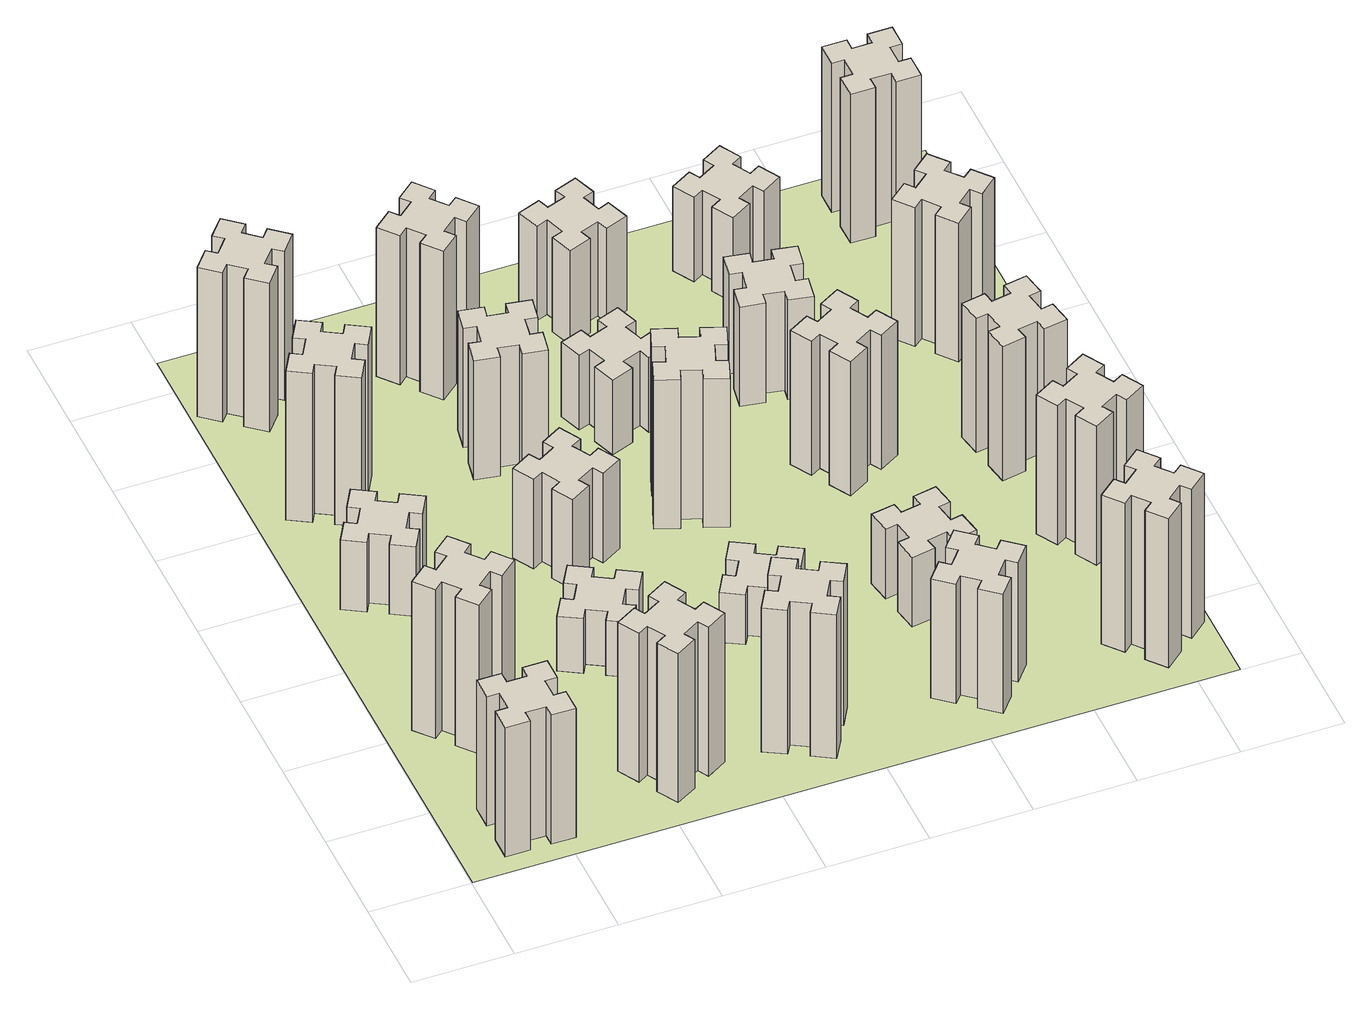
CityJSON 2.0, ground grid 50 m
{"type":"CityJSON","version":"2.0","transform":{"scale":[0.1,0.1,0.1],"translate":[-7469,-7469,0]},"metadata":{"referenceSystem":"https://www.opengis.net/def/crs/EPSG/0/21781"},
"CityObjects":{
"building1":{"type":"Building","attributes":{"class":"1000","function":"1000","usage":"1000","yearOfConstruction":2016,"roofType":"1000","measuredHeight":78,"storeysAboveGround":30,"storeysBelowGround":0},"geometry":[{"type":"Solid","lod":"1","boundaries":[[[[0,1,2,3,4,5,6,7,8,9,10,11,12,13,14,15,16,17,18,19]],[[17,16,20,21]],[[16,15,22,20]],[[15,14,23,22]],[[14,13,24,23]],[[13,12,25,24]],[[12,11,26,25]],[[11,10,27,26]],[[10,9,28,27]],[[9,8,29,28]],[[8,7,30,29]],[[7,6,31,30]],[[6,5,32,31]],[[5,4,33,32]],[[4,3,34,33]],[[3,2,35,34]],[[2,1,36,35]],[[1,0,37,36]],[[0,19,38,37]],[[19,18,39,38]],[[18,17,21,39]],[[24,25,26,27,28,29,30,31,32,33,34,35,36,37,38,39,21,20,22,23]]]]}]},
"building2":{"type":"Building","attributes":{"class":"1000","function":"1000","usage":"1000","yearOfConstruction":2016,"roofType":"1000","measuredHeight":90,"storeysAboveGround":30,"storeysBelowGround":0},"geometry":[{"type":"Solid","lod":"1","boundaries":[[[[40,41,42,43,44,45,46,47,48,49,50,51,52,53,54,55,56,57,58,59]],[[57,56,60,61]],[[56,55,62,60]],[[55,54,63,62]],[[54,53,64,63]],[[53,52,65,64]],[[52,51,66,65]],[[51,50,67,66]],[[50,49,68,67]],[[49,48,69,68]],[[48,47,70,69]],[[47,46,71,70]],[[46,45,72,71]],[[45,44,73,72]],[[44,43,74,73]],[[43,42,75,74]],[[42,41,76,75]],[[41,40,77,76]],[[40,59,78,77]],[[59,58,79,78]],[[58,57,61,79]],[[64,65,66,67,68,69,70,71,72,73,74,75,76,77,78,79,61,60,62,63]]]]}]},
"building3":{"type":"Building","attributes":{"class":"1000","function":"1000","usage":"1000","yearOfConstruction":2016,"roofType":"1000","measuredHeight":42,"storeysAboveGround":30,"storeysBelowGround":0},"geometry":[{"type":"Solid","lod":"1","boundaries":[[[[80,81,82,83,84,85,86,87,88,89,90,91,92,93,94,95,96,97,98,99]],[[97,96,100,101]],[[96,95,102,100]],[[95,94,103,102]],[[94,93,104,103]],[[93,92,105,104]],[[92,91,106,105]],[[91,90,107,106]],[[90,89,108,107]],[[89,88,109,108]],[[88,87,110,109]],[[87,86,111,110]],[[86,85,112,111]],[[85,84,113,112]],[[84,83,114,113]],[[83,82,115,114]],[[82,81,116,115]],[[81,80,117,116]],[[80,99,118,117]],[[99,98,119,118]],[[98,97,101,119]],[[104,105,106,107,108,109,110,111,112,113,114,115,116,117,118,119,101,100,102,103]]]]}]},
"building4":{"type":"Building","attributes":{"class":"1000","function":"1000","usage":"1000","yearOfConstruction":2016,"roofType":"1000","measuredHeight":90,"storeysAboveGround":30,"storeysBelowGround":0},"geometry":[{"type":"Solid","lod":"1","boundaries":[[[[120,121,122,123,124,125,126,127,128,129,130,131,132,133,134,135,136,137,138,139]],[[137,136,140,141]],[[136,135,142,140]],[[135,134,143,142]],[[134,133,144,143]],[[133,132,145,144]],[[132,131,146,145]],[[131,130,147,146]],[[130,129,148,147]],[[129,128,149,148]],[[128,127,150,149]],[[127,126,151,150]],[[126,125,152,151]],[[125,124,153,152]],[[124,123,154,153]],[[123,122,155,154]],[[122,121,156,155]],[[121,120,157,156]],[[120,139,158,157]],[[139,138,159,158]],[[138,137,141,159]],[[144,145,146,147,148,149,150,151,152,153,154,155,156,157,158,159,141,140,142,143]]]]}]},
"building5":{"type":"Building","attributes":{"class":"1000","function":"1000","usage":"1000","yearOfConstruction":2016,"roofType":"1000","measuredHeight":90,"storeysAboveGround":30,"storeysBelowGround":0},"geometry":[{"type":"Solid","lod":"1","boundaries":[[[[160,161,162,163,164,165,166,167,168,169,170,171,172,173,174,175,176,177,178,179]],[[177,176,180,181]],[[176,175,182,180]],[[175,174,183,182]],[[174,173,184,183]],[[173,172,185,184]],[[172,171,186,185]],[[171,170,187,186]],[[170,169,188,187]],[[169,168,189,188]],[[168,167,190,189]],[[167,166,191,190]],[[166,165,192,191]],[[165,164,193,192]],[[164,163,194,193]],[[163,162,195,194]],[[162,161,196,195]],[[161,160,197,196]],[[160,179,198,197]],[[179,178,199,198]],[[178,177,181,199]],[[184,185,186,187,188,189,190,191,192,193,194,195,196,197,198,199,181,180,182,183]]]]}]},
"building6":{"type":"Building","attributes":{"class":"1000","function":"1000","usage":"1000","yearOfConstruction":2016,"roofType":"1000","measuredHeight":90,"storeysAboveGround":30,"storeysBelowGround":0},"geometry":[{"type":"Solid","lod":"1","boundaries":[[[[200,201,202,203,204,205,206,207,208,209,210,211,212,213,214,215,216,217,218,219]],[[217,216,220,221]],[[216,215,222,220]],[[215,214,223,222]],[[214,213,224,223]],[[213,212,225,224]],[[212,211,226,225]],[[211,210,227,226]],[[210,209,228,227]],[[209,208,229,228]],[[208,207,230,229]],[[207,206,231,230]],[[206,205,232,231]],[[205,204,233,232]],[[204,203,234,233]],[[203,202,235,234]],[[202,201,236,235]],[[201,200,237,236]],[[200,219,238,237]],[[219,218,239,238]],[[218,217,221,239]],[[224,225,226,227,228,229,230,231,232,233,234,235,236,237,238,239,221,220,222,223]]]]}]},
"building7":{"type":"Building","attributes":{"class":"1000","function":"1000","usage":"1000","yearOfConstruction":2016,"roofType":"1000","measuredHeight":33,"storeysAboveGround":30,"storeysBelowGround":0},"geometry":[{"type":"Solid","lod":"1","boundaries":[[[[240,241,242,243,244,245,246,247,248,249,250,251,252,253,254,255,256,257,258,259]],[[257,256,260,261]],[[256,255,262,260]],[[255,254,263,262]],[[254,253,264,263]],[[253,252,265,264]],[[252,251,266,265]],[[251,250,267,266]],[[250,249,268,267]],[[249,248,269,268]],[[248,247,270,269]],[[247,246,271,270]],[[246,245,272,271]],[[245,244,273,272]],[[244,243,274,273]],[[243,242,275,274]],[[242,241,276,275]],[[241,240,277,276]],[[240,259,278,277]],[[259,258,279,278]],[[258,257,261,279]],[[264,265,266,267,268,269,270,271,272,273,274,275,276,277,278,279,261,260,262,263]]]]}]},
"building8":{"type":"Building","attributes":{"class":"1000","function":"1000","usage":"1000","yearOfConstruction":2016,"roofType":"1000","measuredHeight":54,"storeysAboveGround":30,"storeysBelowGround":0},"geometry":[{"type":"Solid","lod":"1","boundaries":[[[[280,281,282,283,284,285,286,287,288,289,290,291,292,293,294,295,296,297,298,299]],[[297,296,300,301]],[[296,295,302,300]],[[295,294,303,302]],[[294,293,304,303]],[[293,292,305,304]],[[292,291,306,305]],[[291,290,307,306]],[[290,289,308,307]],[[289,288,309,308]],[[288,287,310,309]],[[287,286,311,310]],[[286,285,312,311]],[[285,284,313,312]],[[284,283,314,313]],[[283,282,315,314]],[[282,281,316,315]],[[281,280,317,316]],[[280,299,318,317]],[[299,298,319,318]],[[298,297,301,319]],[[304,305,306,307,308,309,310,311,312,313,314,315,316,317,318,319,301,300,302,303]]]]}]},
"building9":{"type":"Building","attributes":{"class":"1000","function":"1000","usage":"1000","yearOfConstruction":2016,"roofType":"1000","measuredHeight":87,"storeysAboveGround":30,"storeysBelowGround":0},"geometry":[{"type":"Solid","lod":"1","boundaries":[[[[320,321,322,323,324,325,326,327,328,329,330,331,332,333,334,335,336,337,338,339]],[[337,336,340,341]],[[336,335,342,340]],[[335,334,343,342]],[[334,333,344,343]],[[333,332,345,344]],[[332,331,346,345]],[[331,330,347,346]],[[330,329,348,347]],[[329,328,349,348]],[[328,327,350,349]],[[327,326,351,350]],[[326,325,352,351]],[[325,324,353,352]],[[324,323,354,353]],[[323,322,355,354]],[[322,321,356,355]],[[321,320,357,356]],[[320,339,358,357]],[[339,338,359,358]],[[338,337,341,359]],[[344,345,346,347,348,349,350,351,352,353,354,355,356,357,358,359,341,340,342,343]]]]}]},
"building10":{"type":"Building","attributes":{"class":"1000","function":"1000","usage":"1000","yearOfConstruction":2016,"roofType":"1000","measuredHeight":72,"storeysAboveGround":30,"storeysBelowGround":0},"geometry":[{"type":"Solid","lod":"1","boundaries":[[[[360,361,362,363,364,365,366,367,368,369,370,371,372,373,374,375,376,377,378,379]],[[377,376,380,381]],[[376,375,382,380]],[[375,374,383,382]],[[374,373,384,383]],[[373,372,385,384]],[[372,371,386,385]],[[371,370,387,386]],[[370,369,388,387]],[[369,368,389,388]],[[368,367,390,389]],[[367,366,391,390]],[[366,365,392,391]],[[365,364,393,392]],[[364,363,394,393]],[[363,362,395,394]],[[362,361,396,395]],[[361,360,397,396]],[[360,379,398,397]],[[379,378,399,398]],[[378,377,381,399]],[[384,385,386,387,388,389,390,391,392,393,394,395,396,397,398,399,381,380,382,383]]]]}]},
"building11":{"type":"Building","attributes":{"class":"1000","function":"1000","usage":"1000","yearOfConstruction":2016,"roofType":"1000","measuredHeight":90,"storeysAboveGround":30,"storeysBelowGround":0},"geometry":[{"type":"Solid","lod":"1","boundaries":[[[[400,401,402,403,404,405,406,407,408,409,410,411,412,413,414,415,416,417,418,419]],[[417,416,420,421]],[[416,415,422,420]],[[415,414,423,422]],[[414,413,424,423]],[[413,412,425,424]],[[412,411,426,425]],[[411,410,427,426]],[[410,409,428,427]],[[409,408,429,428]],[[408,407,430,429]],[[407,406,431,430]],[[406,405,432,431]],[[405,404,433,432]],[[404,403,434,433]],[[403,402,435,434]],[[402,401,436,435]],[[401,400,437,436]],[[400,419,438,437]],[[419,418,439,438]],[[418,417,421,439]],[[424,425,426,427,428,429,430,431,432,433,434,435,436,437,438,439,421,420,422,423]]]]}]},
"building12":{"type":"Building","attributes":{"class":"1000","function":"1000","usage":"1000","yearOfConstruction":2016,"roofType":"1000","measuredHeight":30,"storeysAboveGround":30,"storeysBelowGround":0},"geometry":[{"type":"Solid","lod":"1","boundaries":[[[[440,441,442,443,444,445,446,447,448,449,450,451,452,453,454,455,456,457,458,459]],[[457,456,460,461]],[[456,455,462,460]],[[455,454,463,462]],[[454,453,464,463]],[[453,452,465,464]],[[452,451,466,465]],[[451,450,467,466]],[[450,449,468,467]],[[449,448,469,468]],[[448,447,470,469]],[[447,446,471,470]],[[446,445,472,471]],[[445,444,473,472]],[[444,443,474,473]],[[443,442,475,474]],[[442,441,476,475]],[[441,440,477,476]],[[440,459,478,477]],[[459,458,479,478]],[[458,457,461,479]],[[464,465,466,467,468,469,470,471,472,473,474,475,476,477,478,479,461,460,462,463]]]]}]},
"building13":{"type":"Building","attributes":{"class":"1000","function":"1000","usage":"1000","yearOfConstruction":2016,"roofType":"1000","measuredHeight":90,"storeysAboveGround":30,"storeysBelowGround":0},"geometry":[{"type":"Solid","lod":"1","boundaries":[[[[480,481,482,483,484,485,486,487,488,489,490,491,492,493,494,495,496,497,498,499]],[[497,496,500,501]],[[496,495,502,500]],[[495,494,503,502]],[[494,493,504,503]],[[493,492,505,504]],[[492,491,506,505]],[[491,490,507,506]],[[490,489,508,507]],[[489,488,509,508]],[[488,487,510,509]],[[487,486,511,510]],[[486,485,512,511]],[[485,484,513,512]],[[484,483,514,513]],[[483,482,515,514]],[[482,481,516,515]],[[481,480,517,516]],[[480,499,518,517]],[[499,498,519,518]],[[498,497,501,519]],[[504,505,506,507,508,509,510,511,512,513,514,515,516,517,518,519,501,500,502,503]]]]}]},
"building14":{"type":"Building","attributes":{"class":"1000","function":"1000","usage":"1000","yearOfConstruction":2016,"roofType":"1000","measuredHeight":45,"storeysAboveGround":30,"storeysBelowGround":0},"geometry":[{"type":"Solid","lod":"1","boundaries":[[[[520,521,522,523,524,525,526,527,528,529,530,531,532,533,534,535,536,537,538,539]],[[537,536,540,541]],[[536,535,542,540]],[[535,534,543,542]],[[534,533,544,543]],[[533,532,545,544]],[[532,531,546,545]],[[531,530,547,546]],[[530,529,548,547]],[[529,528,549,548]],[[528,527,550,549]],[[527,526,551,550]],[[526,525,552,551]],[[525,524,553,552]],[[524,523,554,553]],[[523,522,555,554]],[[522,521,556,555]],[[521,520,557,556]],[[520,539,558,557]],[[539,538,559,558]],[[538,537,541,559]],[[544,545,546,547,548,549,550,551,552,553,554,555,556,557,558,559,541,540,542,543]]]]}]},
"building15":{"type":"Building","attributes":{"class":"1000","function":"1000","usage":"1000","yearOfConstruction":2016,"roofType":"1000","measuredHeight":72,"storeysAboveGround":30,"storeysBelowGround":0},"geometry":[{"type":"Solid","lod":"1","boundaries":[[[[560,561,562,563,564,565,566,567,568,569,570,571,572,573,574,575,576,577,578,579]],[[577,576,580,581]],[[576,575,582,580]],[[575,574,583,582]],[[574,573,584,583]],[[573,572,585,584]],[[572,571,586,585]],[[571,570,587,586]],[[570,569,588,587]],[[569,568,589,588]],[[568,567,590,589]],[[567,566,591,590]],[[566,565,592,591]],[[565,564,593,592]],[[564,563,594,593]],[[563,562,595,594]],[[562,561,596,595]],[[561,560,597,596]],[[560,579,598,597]],[[579,578,599,598]],[[578,577,581,599]],[[584,585,586,587,588,589,590,591,592,593,594,595,596,597,598,599,581,580,582,583]]]]}]},
"building16":{"type":"Building","attributes":{"class":"1000","function":"1000","usage":"1000","yearOfConstruction":2016,"roofType":"1000","measuredHeight":57,"storeysAboveGround":30,"storeysBelowGround":0},"geometry":[{"type":"Solid","lod":"1","boundaries":[[[[600,601,602,603,604,605,606,607,608,609,610,611,612,613,614,615,616,617,618,619]],[[617,616,620,621]],[[616,615,622,620]],[[615,614,623,622]],[[614,613,624,623]],[[613,612,625,624]],[[612,611,626,625]],[[611,610,627,626]],[[610,609,628,627]],[[609,608,629,628]],[[608,607,630,629]],[[607,606,631,630]],[[606,605,632,631]],[[605,604,633,632]],[[604,603,634,633]],[[603,602,635,634]],[[602,601,636,635]],[[601,600,637,636]],[[600,619,638,637]],[[619,618,639,638]],[[618,617,621,639]],[[624,625,626,627,628,629,630,631,632,633,634,635,636,637,638,639,621,620,622,623]]]]}]},
"building17":{"type":"Building","attributes":{"class":"1000","function":"1000","usage":"1000","yearOfConstruction":2016,"roofType":"1000","measuredHeight":42,"storeysAboveGround":30,"storeysBelowGround":0},"geometry":[{"type":"Solid","lod":"1","boundaries":[[[[640,641,642,643,644,645,646,647,648,649,650,651,652,653,654,655,656,657,658,659]],[[657,656,660,661]],[[656,655,662,660]],[[655,654,663,662]],[[654,653,664,663]],[[653,652,665,664]],[[652,651,666,665]],[[651,650,667,666]],[[650,649,668,667]],[[649,648,669,668]],[[648,647,670,669]],[[647,646,671,670]],[[646,645,672,671]],[[645,644,673,672]],[[644,643,674,673]],[[643,642,675,674]],[[642,641,676,675]],[[641,640,677,676]],[[640,659,678,677]],[[659,658,679,678]],[[658,657,661,679]],[[664,665,666,667,668,669,670,671,672,673,674,675,676,677,678,679,661,660,662,663]]]]}]},
"building18":{"type":"Building","attributes":{"class":"1000","function":"1000","usage":"1000","yearOfConstruction":2016,"roofType":"1000","measuredHeight":81,"storeysAboveGround":30,"storeysBelowGround":0},"geometry":[{"type":"Solid","lod":"1","boundaries":[[[[680,681,682,683,684,685,686,687,688,689,690,691,692,693,694,695,696,697,698,699]],[[697,696,700,701]],[[696,695,702,700]],[[695,694,703,702]],[[694,693,704,703]],[[693,692,705,704]],[[692,691,706,705]],[[691,690,707,706]],[[690,689,708,707]],[[689,688,709,708]],[[688,687,710,709]],[[687,686,711,710]],[[686,685,712,711]],[[685,684,713,712]],[[684,683,714,713]],[[683,682,715,714]],[[682,681,716,715]],[[681,680,717,716]],[[680,699,718,717]],[[699,698,719,718]],[[698,697,701,719]],[[704,705,706,707,708,709,710,711,712,713,714,715,716,717,718,719,701,700,702,703]]]]}]},
"building19":{"type":"Building","attributes":{"class":"1000","function":"1000","usage":"1000","yearOfConstruction":2016,"roofType":"1000","measuredHeight":60,"storeysAboveGround":30,"storeysBelowGround":0},"geometry":[{"type":"Solid","lod":"1","boundaries":[[[[720,721,722,723,724,725,726,727,728,729,730,731,732,733,734,735,736,737,738,739]],[[737,736,740,741]],[[736,735,742,740]],[[735,734,743,742]],[[734,733,744,743]],[[733,732,745,744]],[[732,731,746,745]],[[731,730,747,746]],[[730,729,748,747]],[[729,728,749,748]],[[728,727,750,749]],[[727,726,751,750]],[[726,725,752,751]],[[725,724,753,752]],[[724,723,754,753]],[[723,722,755,754]],[[722,721,756,755]],[[721,720,757,756]],[[720,739,758,757]],[[739,738,759,758]],[[738,737,741,759]],[[744,745,746,747,748,749,750,751,752,753,754,755,756,757,758,759,741,740,742,743]]]]}]},
"building20":{"type":"Building","attributes":{"class":"1000","function":"1000","usage":"1000","yearOfConstruction":2016,"roofType":"1000","measuredHeight":90,"storeysAboveGround":30,"storeysBelowGround":0},"geometry":[{"type":"Solid","lod":"1","boundaries":[[[[760,761,762,763,764,765,766,767,768,769,770,771,772,773,774,775,776,777,778,779]],[[777,776,780,781]],[[776,775,782,780]],[[775,774,783,782]],[[774,773,784,783]],[[773,772,785,784]],[[772,771,786,785]],[[771,770,787,786]],[[770,769,788,787]],[[769,768,789,788]],[[768,767,790,789]],[[767,766,791,790]],[[766,765,792,791]],[[765,764,793,792]],[[764,763,794,793]],[[763,762,795,794]],[[762,761,796,795]],[[761,760,797,796]],[[760,779,798,797]],[[779,778,799,798]],[[778,777,781,799]],[[784,785,786,787,788,789,790,791,792,793,794,795,796,797,798,799,781,780,782,783]]]]}]},
"building21":{"type":"Building","attributes":{"class":"1000","function":"1000","usage":"1000","yearOfConstruction":2016,"roofType":"1000","measuredHeight":51,"storeysAboveGround":30,"storeysBelowGround":0},"geometry":[{"type":"Solid","lod":"1","boundaries":[[[[800,801,802,803,804,805,806,807,808,809,810,811,812,813,814,815,816,817,818,819]],[[817,816,820,821]],[[816,815,822,820]],[[815,814,823,822]],[[814,813,824,823]],[[813,812,825,824]],[[812,811,826,825]],[[811,810,827,826]],[[810,809,828,827]],[[809,808,829,828]],[[808,807,830,829]],[[807,806,831,830]],[[806,805,832,831]],[[805,804,833,832]],[[804,803,834,833]],[[803,802,835,834]],[[802,801,836,835]],[[801,800,837,836]],[[800,819,838,837]],[[819,818,839,838]],[[818,817,821,839]],[[824,825,826,827,828,829,830,831,832,833,834,835,836,837,838,839,821,820,822,823]]]]}]},
"building22":{"type":"Building","attributes":{"class":"1000","function":"1000","usage":"1000","yearOfConstruction":2016,"roofType":"1000","measuredHeight":84,"storeysAboveGround":30,"storeysBelowGround":0},"geometry":[{"type":"Solid","lod":"1","boundaries":[[[[840,841,842,843,844,845,846,847,848,849,850,851,852,853,854,855,856,857,858,859]],[[857,856,860,861]],[[856,855,862,860]],[[855,854,863,862]],[[854,853,864,863]],[[853,852,865,864]],[[852,851,866,865]],[[851,850,867,866]],[[850,849,868,867]],[[849,848,869,868]],[[848,847,870,869]],[[847,846,871,870]],[[846,845,872,871]],[[845,844,873,872]],[[844,843,874,873]],[[843,842,875,874]],[[842,841,876,875]],[[841,840,877,876]],[[840,859,878,877]],[[859,858,879,878]],[[858,857,861,879]],[[864,865,866,867,868,869,870,871,872,873,874,875,876,877,878,879,861,860,862,863]]]]}]},
"building23":{"type":"Building","attributes":{"class":"1000","function":"1000","usage":"1000","yearOfConstruction":2016,"roofType":"1000","measuredHeight":81,"storeysAboveGround":30,"storeysBelowGround":0},"geometry":[{"type":"Solid","lod":"1","boundaries":[[[[880,881,882,883,884,885,886,887,888,889,890,891,892,893,894,895,896,897,898,899]],[[897,896,900,901]],[[896,895,902,900]],[[895,894,903,902]],[[894,893,904,903]],[[893,892,905,904]],[[892,891,906,905]],[[891,890,907,906]],[[890,889,908,907]],[[889,888,909,908]],[[888,887,910,909]],[[887,886,911,910]],[[886,885,912,911]],[[885,884,913,912]],[[884,883,914,913]],[[883,882,915,914]],[[882,881,916,915]],[[881,880,917,916]],[[880,899,918,917]],[[899,898,919,918]],[[898,897,901,919]],[[904,905,906,907,908,909,910,911,912,913,914,915,916,917,918,919,901,900,902,903]]]]}]},
"building24":{"type":"Building","attributes":{"class":"1000","function":"1000","usage":"1000","yearOfConstruction":2016,"roofType":"1000","measuredHeight":84,"storeysAboveGround":30,"storeysBelowGround":0},"geometry":[{"type":"Solid","lod":"1","boundaries":[[[[920,921,922,923,924,925,926,927,928,929,930,931,932,933,934,935,936,937,938,939]],[[937,936,940,941]],[[936,935,942,940]],[[935,934,943,942]],[[934,933,944,943]],[[933,932,945,944]],[[932,931,946,945]],[[931,930,947,946]],[[930,929,948,947]],[[929,928,949,948]],[[928,927,950,949]],[[927,926,951,950]],[[926,925,952,951]],[[925,924,953,952]],[[924,923,954,953]],[[923,922,955,954]],[[922,921,956,955]],[[921,920,957,956]],[[920,939,958,957]],[[939,938,959,958]],[[938,937,941,959]],[[944,945,946,947,948,949,950,951,952,953,954,955,956,957,958,959,941,940,942,943]]]]}]},
"building25":{"type":"Building","attributes":{"class":"1000","function":"1000","usage":"1000","yearOfConstruction":2016,"roofType":"1000","measuredHeight":90,"storeysAboveGround":30,"storeysBelowGround":0},"geometry":[{"type":"Solid","lod":"1","boundaries":[[[[960,961,962,963,964,965,966,967,968,969,970,971,972,973,974,975,976,977,978,979]],[[977,976,980,981]],[[976,975,982,980]],[[975,974,983,982]],[[974,973,984,983]],[[973,972,985,984]],[[972,971,986,985]],[[971,970,987,986]],[[970,969,988,987]],[[969,968,989,988]],[[968,967,990,989]],[[967,966,991,990]],[[966,965,992,991]],[[965,964,993,992]],[[964,963,994,993]],[[963,962,995,994]],[[962,961,996,995]],[[961,960,997,996]],[[960,979,998,997]],[[979,978,999,998]],[[978,977,981,999]],[[984,985,986,987,988,989,990,991,992,993,994,995,996,997,998,999,981,980,982,983]]]]}]},
"landuse1":{"type":"LandUse","attributes":{"name":"plot1","function":"1010"},"geometry":[{"type":"MultiSurface","lod":"1","boundaries":[[[1000,1001,1002,1003]]]}]}
},
"vertices":[
[265,325,0],[265,225,0],[205,225,0],[205,105,0],[325,105,0],[325,165,0],[425,165,0],[425,105,0],[545,105,0],[545,225,0],[485,225,0],[485,325,0],[545,325,0],[545,445,0],[425,445,0],[425,385,0],[325,385,0],[325,445,0],[205,445,0],[205,325,0],[325,385,780],[325,445,780],[425,385,780],[425,445,780],[545,445,780],[545,325,780],[485,325,780],[485,225,780],[545,225,780],[545,105,780],[425,105,780],[425,165,780],[325,165,780],[325,105,780],[205,105,780],[205,225,780],[265,225,780],[265,325,780],[205,325,780],[205,445,780],
[492,1048,0],[427,1124,0],[473,1163,0],[396,1255,0],[304,1178,0],[343,1132,0],[266,1067,0],[228,1113,0],[136,1036,0],[213,944,0],[259,983,0],[323,906,0],[277,868,0],[354,776,0],[446,853,0],[408,899,0],[484,963,0],[523,917,0],[615,994,0],[538,1086,0],[484,963,900],[523,917,900],[408,899,900],[446,853,900],[354,776,900],[277,868,900],[323,906,900],[259,983,900],[213,944,900],[136,1036,900],[228,1113,900],[266,1067,900],[343,1132,900],[304,1178,900],[396,1255,900],[473,1163,900],[427,1124,900],[492,1048,900],[538,1086,900],[615,994,900],
[474,2026,0],[387,2076,0],[417,2128,0],[313,2188,0],[253,2084,0],[305,2054,0],[255,1967,0],[203,1997,0],[143,1893,0],[247,1833,0],[277,1885,0],[364,1835,0],[334,1783,0],[438,1723,0],[498,1827,0],[446,1857,0],[496,1944,0],[548,1914,0],[608,2018,0],[504,2078,0],[496,1944,420],[548,1914,420],[446,1857,420],[498,1827,420],[438,1723,420],[334,1783,420],[364,1835,420],[277,1885,420],[247,1833,420],[143,1893,420],[203,1997,420],[255,1967,420],[305,2054,420],[253,2084,420],[313,2188,420],[417,2128,420],[387,2076,420],[474,2026,420],[504,2078,420],[608,2018,420],
[446,2497,0],[496,2584,0],[548,2554,0],[608,2658,0],[504,2718,0],[474,2666,0],[387,2716,0],[417,2768,0],[313,2828,0],[253,2724,0],[305,2694,0],[255,2607,0],[203,2637,0],[143,2533,0],[247,2473,0],[277,2525,0],[364,2475,0],[334,2423,0],[438,2363,0],[498,2467,0],[364,2475,900],[334,2423,900],[277,2525,900],[247,2473,900],[143,2533,900],[203,2637,900],[255,2607,900],[305,2694,900],[253,2724,900],[313,2828,900],[417,2768,900],[387,2716,900],[474,2666,900],[504,2718,900],[608,2658,900],[548,2554,900],[496,2584,900],[446,2497,900],[498,2467,900],[438,2363,900],
[1127,255,0],[1214,305,0],[1244,253,0],[1348,313,0],[1288,417,0],[1236,387,0],[1186,474,0],[1238,504,0],[1178,608,0],[1074,548,0],[1104,496,0],[1017,446,0],[987,498,0],[883,438,0],[943,334,0],[995,364,0],[1045,277,0],[993,247,0],[1053,143,0],[1157,203,0],[1045,277,900],[993,247,900],[995,364,900],[943,334,900],[883,438,900],[987,498,900],[1017,446,900],[1104,496,900],[1074,548,900],[1178,608,900],[1238,504,900],[1186,474,900],[1236,387,900],[1288,417,900],[1348,313,900],[1244,253,900],[1214,305,900],[1127,255,900],[1157,203,900],[1053,143,900],
[384,3387,0],[308,3452,0],[346,3498,0],[254,3575,0],[177,3483,0],[223,3444,0],[159,3368,0],[113,3406,0],[36,3314,0],[128,3237,0],[166,3283,0],[243,3219,0],[204,3173,0],[296,3096,0],[373,3188,0],[327,3226,0],[392,3303,0],[438,3264,0],[515,3356,0],[423,3433,0],[392,3303,900],[438,3264,900],[327,3226,900],[373,3188,900],[296,3096,900],[204,3173,900],[243,3219,900],[166,3283,900],[128,3237,900],[36,3314,900],[113,3406,900],[159,3368,900],[223,3444,900],[177,3483,900],[254,3575,900],[346,3498,900],[308,3452,900],[384,3387,900],[423,3433,900],[515,3356,900],
[1186,1117,0],[1236,1204,0],[1288,1174,0],[1348,1278,0],[1244,1338,0],[1214,1286,0],[1127,1336,0],[1157,1388,0],[1053,1448,0],[993,1344,0],[1045,1314,0],[995,1227,0],[943,1257,0],[883,1153,0],[987,1093,0],[1017,1145,0],[1104,1095,0],[1074,1043,0],[1178,983,0],[1238,1087,0],[1104,1095,330],[1074,1043,330],[1017,1145,330],[987,1093,330],[883,1153,330],[943,1257,330],[995,1227,330],[1045,1314,330],[993,1344,330],[1053,1448,330],[1157,1388,330],[1127,1336,330],[1214,1286,330],[1244,1338,330],[1348,1278,330],[1288,1174,330],[1236,1204,330],[1186,1117,330],[1238,1087,330],[1178,983,330],
[1336,1867,0],[1286,1954,0],[1338,1984,0],[1278,2088,0],[1174,2028,0],[1204,1976,0],[1117,1926,0],[1087,1978,0],[983,1918,0],[1043,1814,0],[1095,1844,0],[1145,1757,0],[1093,1727,0],[1153,1623,0],[1257,1683,0],[1227,1735,0],[1314,1785,0],[1344,1733,0],[1448,1793,0],[1388,1897,0],[1314,1785,540],[1344,1733,540],[1227,1735,540],[1257,1683,540],[1153,1623,540],[1093,1727,540],[1145,1757,540],[1095,1844,540],[1043,1814,540],[983,1918,540],[1087,1978,540],[1117,1926,540],[1204,1976,540],[1174,2028,540],[1278,2088,540],[1338,1984,540],[1286,1954,540],[1336,1867,540],[1388,1897,540],[1448,1793,540],
[1657,305,0],[1744,255,0],[1714,203,0],[1818,143,0],[1878,247,0],[1826,277,0],[1876,364,0],[1928,334,0],[1988,438,0],[1884,498,0],[1854,446,0],[1767,496,0],[1797,548,0],[1693,608,0],[1633,504,0],[1685,474,0],[1635,387,0],[1583,417,0],[1523,313,0],[1627,253,0],[1635,387,870],[1583,417,870],[1685,474,870],[1633,504,870],[1693,608,870],[1797,548,870],[1767,496,870],[1854,446,870],[1884,498,870],[1988,438,870],[1928,334,870],[1876,364,870],[1826,277,870],[1878,247,870],[1818,143,870],[1714,203,870],[1744,255,870],[1657,305,870],[1627,253,870],[1523,313,870],
[1315,2527,0],[1332,2625,0],[1391,2615,0],[1412,2733,0],[1294,2754,0],[1284,2695,0],[1185,2712,0],[1196,2771,0],[1077,2792,0],[1057,2674,0],[1116,2664,0],[1098,2565,0],[1039,2576,0],[1018,2457,0],[1137,2437,0],[1147,2496,0],[1245,2478,0],[1235,2419,0],[1353,2398,0],[1374,2517,0],[1245,2478,720],[1235,2419,720],[1147,2496,720],[1137,2437,720],[1018,2457,720],[1039,2576,720],[1098,2565,720],[1116,2664,720],[1057,2674,720],[1077,2792,720],[1196,2771,720],[1185,2712,720],[1284,2695,720],[1294,2754,720],[1412,2733,720],[1391,2615,720],[1332,2625,720],[1315,2527,720],[1374,2517,720],[1353,2398,720],
[1148,3119,0],[1224,3183,0],[1263,3137,0],[1355,3214,0],[1278,3306,0],[1232,3268,0],[1167,3344,0],[1213,3383,0],[1136,3475,0],[1044,3398,0],[1083,3352,0],[1006,3287,0],[968,3333,0],[876,3256,0],[953,3164,0],[999,3203,0],[1063,3126,0],[1017,3088,0],[1094,2996,0],[1186,3073,0],[1063,3126,900],[1017,3088,900],[999,3203,900],[953,3164,900],[876,3256,900],[968,3333,900],[1006,3287,900],[1083,3352,900],[1044,3398,900],[1136,3475,900],[1213,3383,900],[1167,3344,900],[1232,3268,900],[1278,3306,900],[1355,3214,900],[1263,3137,900],[1224,3183,900],[1148,3119,900],[1186,3073,900],[1094,2996,900],
[1757,1045,0],[1844,995,0],[1814,943,0],[1918,883,0],[1978,987,0],[1926,1017,0],[1976,1104,0],[2028,1074,0],[2088,1178,0],[1984,1238,0],[1954,1186,0],[1867,1236,0],[1897,1288,0],[1793,1348,0],[1733,1244,0],[1785,1214,0],[1735,1127,0],[1683,1157,0],[1623,1053,0],[1727,993,0],[1735,1127,300],[1683,1157,300],[1785,1214,300],[1733,1244,300],[1793,1348,300],[1897,1288,300],[1867,1236,300],[1954,1186,300],[1984,1238,300],[2088,1178,300],[2028,1074,300],[1976,1104,300],[1926,1017,300],[1978,987,300],[1918,883,300],[1814,943,300],[1844,995,300],[1757,1045,300],[1727,993,300],[1623,1053,300],
[1940,2042,0],[1846,2076,0],[1867,2132,0],[1754,2173,0],[1713,2060,0],[1769,2040,0],[1735,1946,0],[1679,1967,0],[1637,1854,0],[1750,1813,0],[1771,1869,0],[1865,1835,0],[1844,1779,0],[1957,1737,0],[1998,1850,0],[1942,1871,0],[1976,1965,0],[2032,1944,0],[2073,2057,0],[1960,2098,0],[1976,1965,900],[2032,1944,900],[1942,1871,900],[1998,1850,900],[1957,1737,900],[1844,1779,900],[1865,1835,900],[1771,1869,900],[1750,1813,900],[1637,1854,900],[1679,1967,900],[1735,1946,900],[1769,2040,900],[1713,2060,900],[1754,2173,900],[1867,2132,900],[1846,2076,900],[1940,2042,900],[1960,2098,900],[2073,2057,900],
[1876,2586,0],[1842,2680,0],[1898,2700,0],[1857,2813,0],[1744,2772,0],[1765,2716,0],[1671,2682,0],[1650,2738,0],[1537,2697,0],[1579,2584,0],[1635,2605,0],[1669,2511,0],[1613,2490,0],[1654,2377,0],[1767,2419,0],[1746,2475,0],[1840,2509,0],[1860,2453,0],[1973,2494,0],[1932,2607,0],[1840,2509,450],[1860,2453,450],[1746,2475,450],[1767,2419,450],[1654,2377,450],[1613,2490,450],[1669,2511,450],[1635,2605,450],[1579,2584,450],[1537,2697,450],[1650,2738,450],[1671,2682,450],[1765,2716,450],[1744,2772,450],[1857,2813,450],[1898,2700,450],[1842,2680,450],[1876,2586,450],[1932,2607,450],[1973,2494,450],
[2486,323,0],[2563,259,0],[2524,213,0],[2616,136,0],[2693,228,0],[2647,266,0],[2712,343,0],[2758,304,0],[2835,396,0],[2743,473,0],[2704,427,0],[2628,492,0],[2666,538,0],[2574,615,0],[2497,523,0],[2543,484,0],[2479,408,0],[2433,446,0],[2356,354,0],[2448,277,0],[2479,408,720],[2433,446,720],[2543,484,720],[2497,523,720],[2574,615,720],[2666,538,720],[2628,492,720],[2704,427,720],[2743,473,720],[2835,396,720],[2758,304,720],[2712,343,720],[2647,266,720],[2693,228,720],[2616,136,720],[2524,213,720],[2563,259,720],[2486,323,720],[2448,277,720],[2356,354,720],
[1846,3215,0],[1940,3249,0],[1960,3193,0],[2073,3234,0],[2032,3347,0],[1976,3326,0],[1942,3420,0],[1998,3440,0],[1957,3553,0],[1844,3512,0],[1865,3456,0],[1771,3422,0],[1750,3478,0],[1637,3437,0],[1679,3324,0],[1735,3345,0],[1769,3251,0],[1713,3230,0],[1754,3117,0],[1867,3159,0],[1769,3251,570],[1713,3230,570],[1735,3345,570],[1679,3324,570],[1637,3437,570],[1750,3478,570],[1771,3422,570],[1865,3456,570],[1844,3512,570],[1957,3553,570],[1998,3440,570],[1942,3420,570],[1976,3326,570],[2032,3347,570],[2073,3234,570],[1960,3193,570],[1940,3249,570],[1846,3215,570],[1867,3159,570],[1754,3117,570],
[2625,1132,0],[2527,1115,0],[2517,1174,0],[2398,1153,0],[2419,1035,0],[2478,1045,0],[2496,947,0],[2437,937,0],[2457,818,0],[2576,839,0],[2565,898,0],[2664,916,0],[2674,857,0],[2792,877,0],[2771,996,0],[2712,985,0],[2695,1084,0],[2754,1094,0],[2733,1212,0],[2615,1191,0],[2695,1084,420],[2754,1094,420],[2712,985,420],[2771,996,420],[2792,877,420],[2674,857,420],[2664,916,420],[2565,898,420],[2576,839,420],[2457,818,420],[2437,937,420],[2496,947,420],[2478,1045,420],[2419,1035,420],[2398,1153,420],[2517,1174,420],[2527,1115,420],[2625,1132,420],[2615,1191,420],[2733,1212,420],
[2716,1967,0],[2666,2054,0],[2718,2084,0],[2658,2188,0],[2554,2128,0],[2584,2076,0],[2497,2026,0],[2467,2078,0],[2363,2018,0],[2423,1914,0],[2475,1944,0],[2525,1857,0],[2473,1827,0],[2533,1723,0],[2637,1783,0],[2607,1835,0],[2694,1885,0],[2724,1833,0],[2828,1893,0],[2768,1997,0],[2694,1885,810],[2724,1833,810],[2607,1835,810],[2637,1783,810],[2533,1723,810],[2473,1827,810],[2525,1857,810],[2475,1944,810],[2423,1914,810],[2363,2018,810],[2467,2078,810],[2497,2026,810],[2584,2076,810],[2554,2128,810],[2658,2188,810],[2718,2084,810],[2666,2054,810],[2716,1967,810],[2768,1997,810],[2828,1893,810],
[2564,2695,0],[2465,2712,0],[2476,2771,0],[2357,2792,0],[2337,2674,0],[2396,2664,0],[2378,2565,0],[2319,2576,0],[2298,2457,0],[2417,2437,0],[2427,2496,0],[2525,2478,0],[2515,2419,0],[2633,2398,0],[2654,2517,0],[2595,2527,0],[2612,2625,0],[2671,2615,0],[2692,2733,0],[2574,2754,0],[2612,2625,600],[2671,2615,600],[2595,2527,600],[2654,2517,600],[2633,2398,600],[2515,2419,600],[2525,2478,600],[2427,2496,600],[2417,2437,600],[2298,2457,600],[2319,2576,600],[2378,2565,600],[2396,2664,600],[2337,2674,600],[2357,2792,600],[2476,2771,600],[2465,2712,600],[2564,2695,600],[2574,2754,600],[2692,2733,600],
[3468,259,0],[3544,323,0],[3583,277,0],[3675,354,0],[3598,446,0],[3552,408,0],[3487,484,0],[3533,523,0],[3456,615,0],[3364,538,0],[3403,492,0],[3326,427,0],[3288,473,0],[3196,396,0],[3273,304,0],[3319,343,0],[3383,266,0],[3337,228,0],[3414,136,0],[3506,213,0],[3383,266,900],[3337,228,900],[3319,343,900],[3273,304,900],[3196,396,900],[3288,473,900],[3326,427,900],[3403,492,900],[3364,538,900],[3456,615,900],[3533,523,900],[3487,484,900],[3552,408,900],[3598,446,900],[3675,354,900],[3583,277,900],[3544,323,900],[3468,259,900],[3506,213,900],[3414,136,900],
[2716,3347,0],[2666,3434,0],[2718,3464,0],[2658,3568,0],[2554,3508,0],[2584,3456,0],[2497,3406,0],[2467,3458,0],[2363,3398,0],[2423,3294,0],[2475,3324,0],[2525,3237,0],[2473,3207,0],[2533,3103,0],[2637,3163,0],[2607,3215,0],[2694,3265,0],[2724,3213,0],[2828,3273,0],[2768,3377,0],[2694,3265,510],[2724,3213,510],[2607,3215,510],[2637,3163,510],[2533,3103,510],[2473,3207,510],[2525,3237,510],[2475,3324,510],[2423,3294,510],[2363,3398,510],[2467,3458,510],[2497,3406,510],[2584,3456,510],[2554,3508,510],[2658,3568,510],[2718,3464,510],[2666,3434,510],[2716,3347,510],[2768,3377,510],[2828,3273,510],
[3315,1104,0],[3365,1017,0],[3313,987,0],[3373,883,0],[3477,943,0],[3447,995,0],[3534,1045,0],[3564,993,0],[3668,1053,0],[3608,1157,0],[3556,1127,0],[3506,1214,0],[3558,1244,0],[3498,1348,0],[3394,1288,0],[3424,1236,0],[3337,1186,0],[3307,1238,0],[3203,1178,0],[3263,1074,0],[3337,1186,840],[3307,1238,840],[3424,1236,840],[3394,1288,840],[3498,1348,840],[3558,1244,840],[3506,1214,840],[3556,1127,840],[3608,1157,840],[3668,1053,840],[3564,993,840],[3534,1045,840],[3447,995,840],[3477,943,840],[3373,883,840],[3313,987,840],[3365,1017,840],[3315,1104,840],[3263,1074,840],[3203,1178,840],
[3365,1872,0],[3267,1855,0],[3257,1914,0],[3138,1893,0],[3159,1775,0],[3218,1785,0],[3236,1687,0],[3177,1677,0],[3197,1558,0],[3316,1579,0],[3305,1638,0],[3404,1656,0],[3414,1597,0],[3532,1617,0],[3511,1736,0],[3452,1725,0],[3435,1824,0],[3494,1834,0],[3473,1952,0],[3355,1931,0],[3435,1824,810],[3494,1834,810],[3452,1725,810],[3511,1736,810],[3532,1617,810],[3414,1597,810],[3404,1656,810],[3305,1638,810],[3316,1579,810],[3197,1558,810],[3177,1677,810],[3236,1687,810],[3218,1785,810],[3159,1775,810],[3138,1893,810],[3257,1914,810],[3267,1855,810],[3365,1872,810],[3355,1931,810],[3473,1952,810],
[3452,2628,0],[3387,2704,0],[3433,2743,0],[3356,2835,0],[3264,2758,0],[3303,2712,0],[3226,2647,0],[3188,2693,0],[3096,2616,0],[3173,2524,0],[3219,2563,0],[3283,2486,0],[3237,2448,0],[3314,2356,0],[3406,2433,0],[3368,2479,0],[3444,2543,0],[3483,2497,0],[3575,2574,0],[3498,2666,0],[3444,2543,840],[3483,2497,840],[3368,2479,840],[3406,2433,840],[3314,2356,840],[3237,2448,840],[3283,2486,840],[3219,2563,840],[3173,2524,840],[3096,2616,840],[3188,2693,840],[3226,2647,840],[3303,2712,840],[3264,2758,840],[3356,2835,840],[3433,2743,840],[3387,2704,840],[3452,2628,840],[3498,2666,840],[3575,2574,840],
[3285,3325,0],[3385,3325,0],[3385,3265,0],[3505,3265,0],[3505,3385,0],[3445,3385,0],[3445,3485,0],[3505,3485,0],[3505,3605,0],[3385,3605,0],[3385,3545,0],[3285,3545,0],[3285,3605,0],[3165,3605,0],[3165,3485,0],[3225,3485,0],[3225,3385,0],[3165,3385,0],[3165,3265,0],[3285,3265,0],[3225,3385,900],[3165,3385,900],[3225,3485,900],[3165,3485,900],[3165,3605,900],[3285,3605,900],[3285,3545,900],[3385,3545,900],[3385,3605,900],[3505,3605,900],[3505,3485,900],[3445,3485,900],[3445,3385,900],[3505,3385,900],[3505,3265,900],[3385,3265,900],[3385,3325,900],[3285,3325,900],[3285,3265,900],[3165,3265,900],
[5,3705,0],[3705,3705,0],[3705,5,0],[5,5,0]
]}
